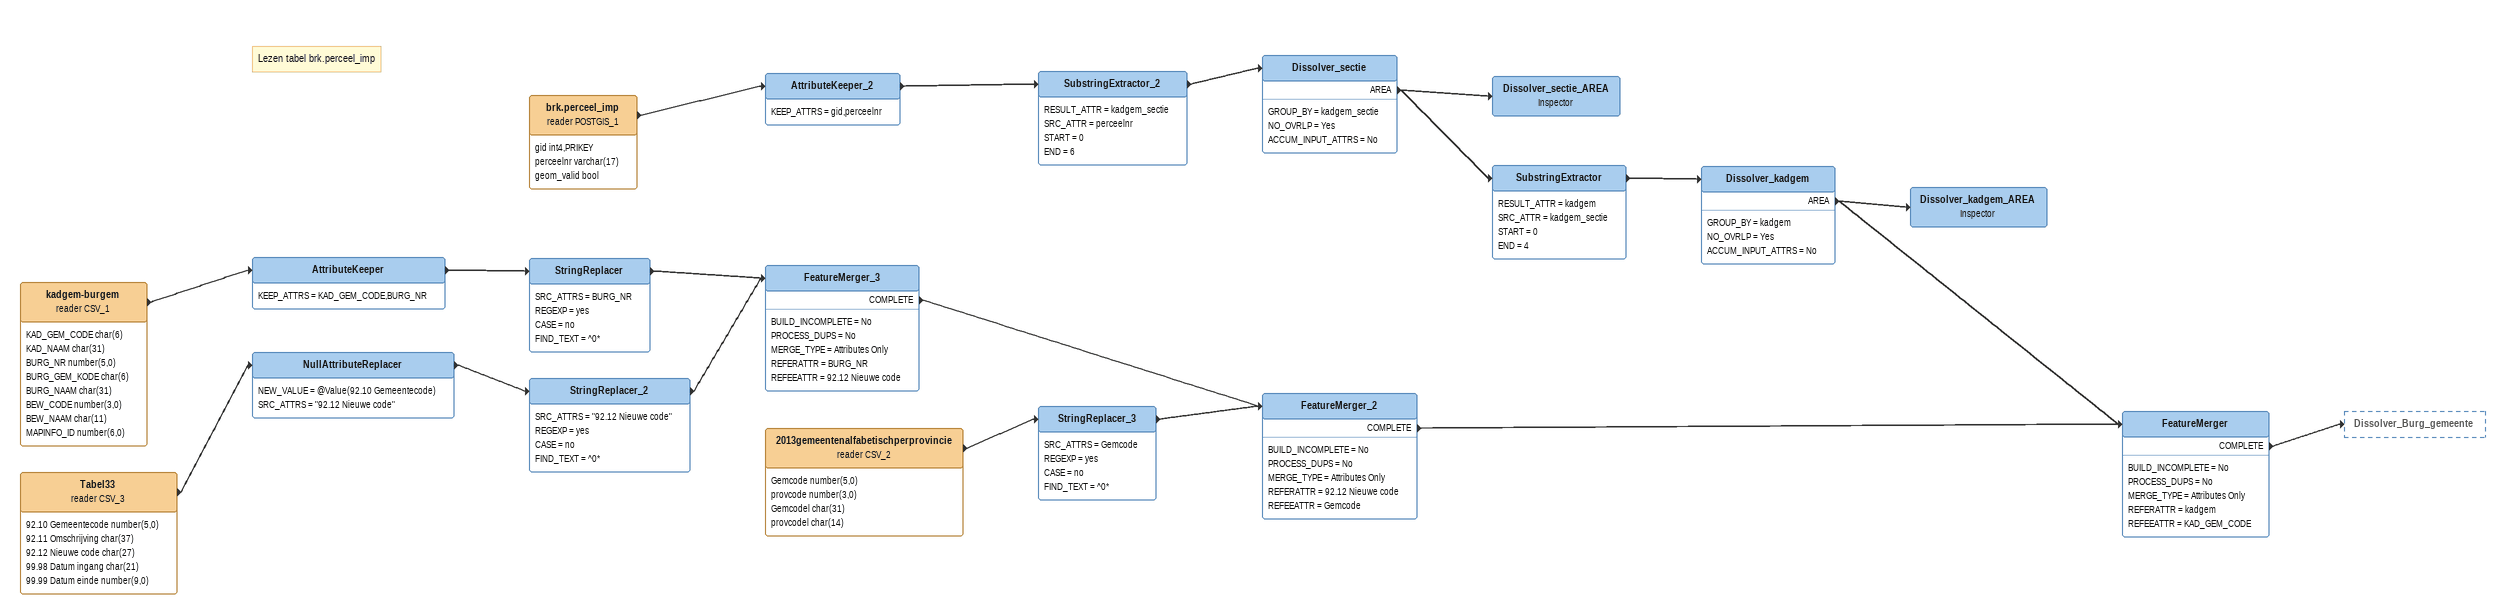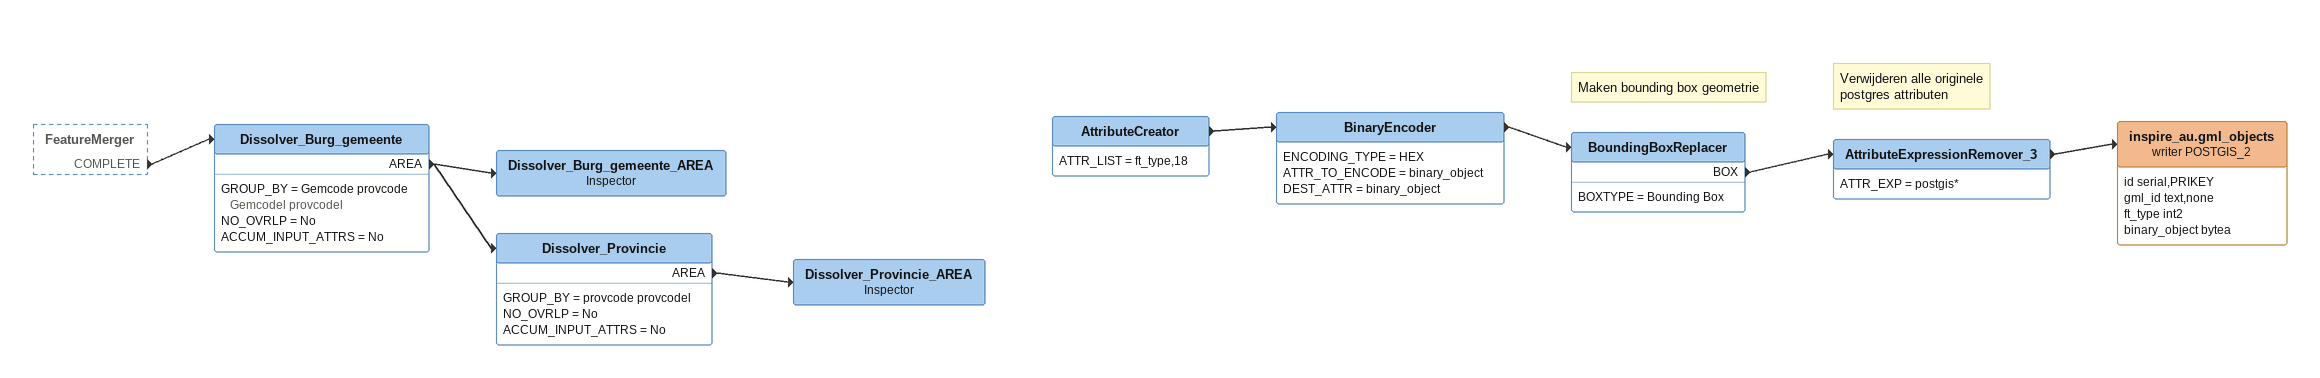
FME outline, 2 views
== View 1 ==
kadgem-burgem (reader CSV_1)
    attributes: KAD_GEM_CODE char(6), KAD_NAAM char(31), BURG_NR number(5,0), BURG_GEM_KODE char(6), BURG_NAAM char(31), BEW_CODE number(3,0), BEW_NAAM char(11), MAPINFO_ID number(6,0)
    -> AttributeKeeper
AttributeKeeper
    KEEP_ATTRS = KAD_GEM_CODE,BURG_NR
    -> StringReplacer
StringReplacer
    SRC_ATTRS = BURG_NR
    REGEXP = yes
    CASE = no
    FIND_TEXT = ^0*
    -> FeatureMerger_3
Tabel33 (reader CSV_3)
    attributes: 92.10 Gemeentecode number(5,0), 92.11 Omschrijving char(37), 92.12 Nieuwe code char(27), 99.98 Datum ingang char(21), 99.99 Datum einde number(9,0)
    -> NullAttributeReplacer
NullAttributeReplacer
    NEW_VALUE = @Value(92.10 Gemeentecode)
    SRC_ATTRS = "92.12 Nieuwe code"
    -> StringReplacer_2
StringReplacer_2
    SRC_ATTRS = "92.12 Nieuwe code"
    REGEXP = yes
    CASE = no
    FIND_TEXT = ^0*
    -> FeatureMerger_3
FeatureMerger_3
    BUILD_INCOMPLETE = No
    PROCESS_DUPS = No
    MERGE_TYPE = Attributes Only
    REFERATTR = BURG_NR
    REFEEATTR = 92.12 Nieuwe code
    COMPLETE -> FeatureMerger_2
Note: Lezen tabel brk.perceel_imp
brk.perceel_imp (reader POSTGIS_1)
    attributes: gid int4,PRIKEY, perceelnr varchar(17), geom_valid bool
    -> AttributeKeeper_2
AttributeKeeper_2
    KEEP_ATTRS = gid,perceelnr
    -> SubstringExtractor_2
SubstringExtractor_2
    RESULT_ATTR = kadgem_sectie
    SRC_ATTR = perceelnr
    START = 0
    END = 6
    -> Dissolver_sectie
Dissolver_sectie
    GROUP_BY = kadgem_sectie
    NO_OVRLP = Yes
    ACCUM_INPUT_ATTRS = No
    AREA -> SubstringExtractor
    AREA -> Dissolver_sectie_AREA
Dissolver_sectie_AREA: Inspector
SubstringExtractor
    RESULT_ATTR = kadgem
    SRC_ATTR = kadgem_sectie
    START = 0
    END = 4
    -> Dissolver_kadgem
Dissolver_kadgem
    GROUP_BY = kadgem
    NO_OVRLP = Yes
    ACCUM_INPUT_ATTRS = No
    AREA -> Dissolver_kadgem_AREA
    AREA -> FeatureMerger
Dissolver_kadgem_AREA: Inspector
2013gemeentenalfabetischperprovincie (reader CSV_2)
    attributes: Gemcode number(5,0), provcode number(3,0), Gemcodel char(31), provcodel char(14)
    -> StringReplacer_3
StringReplacer_3
    SRC_ATTRS = Gemcode
    REGEXP = yes
    CASE = no
    FIND_TEXT = ^0*
    -> FeatureMerger_2
FeatureMerger_2
    BUILD_INCOMPLETE = No
    PROCESS_DUPS = No
    MERGE_TYPE = Attributes Only
    REFERATTR = 92.12 Nieuwe code
    REFEEATTR = Gemcode
    COMPLETE -> FeatureMerger
FeatureMerger
    BUILD_INCOMPLETE = No
    PROCESS_DUPS = No
    MERGE_TYPE = Attributes Only
    REFERATTR = kadgem
    REFEEATTR = KAD_GEM_CODE
    COMPLETE -> Dissolver_Burg_gemeente

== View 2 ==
FeatureMerger [outside]
    COMPLETE -> Dissolver_Burg_gemeente
Dissolver_Burg_gemeente
    GROUP_BY = Gemcode provcode Gemcodel provcodel
    NO_OVRLP = No
    ACCUM_INPUT_ATTRS = No
    AREA -> Dissolver_Provincie
    AREA -> Dissolver_Burg_gemeente_AREA
Dissolver_Burg_gemeente_AREA: Inspector
Dissolver_Provincie
    GROUP_BY = provcode provcodel
    NO_OVRLP = No
    ACCUM_INPUT_ATTRS = No
    AREA -> Dissolver_Provincie_AREA
Dissolver_Provincie_AREA: Inspector
AttributeCreator
    ATTR_LIST = ft_type,18
    -> BinaryEncoder
BinaryEncoder
    ENCODING_TYPE = HEX
    ATTR_TO_ENCODE = binary_object
    DEST_ATTR = binary_object
    -> BoundingBoxReplacer
Note: Maken bounding box geometrie
BoundingBoxReplacer
    BOXTYPE = Bounding Box
    BOX -> AttributeExpressionRemover_3
Note: Verwijderen alle originele / postgres attributen
AttributeExpressionRemover_3
    ATTR_EXP = postgis*
    -> inspire_au.gml_objects (writer POSTGIS_2)
inspire_au.gml_objects (writer POSTGIS_2)
    attributes: id serial,PRIKEY, gml_id text,none, ft_type int2, binary_object bytea
